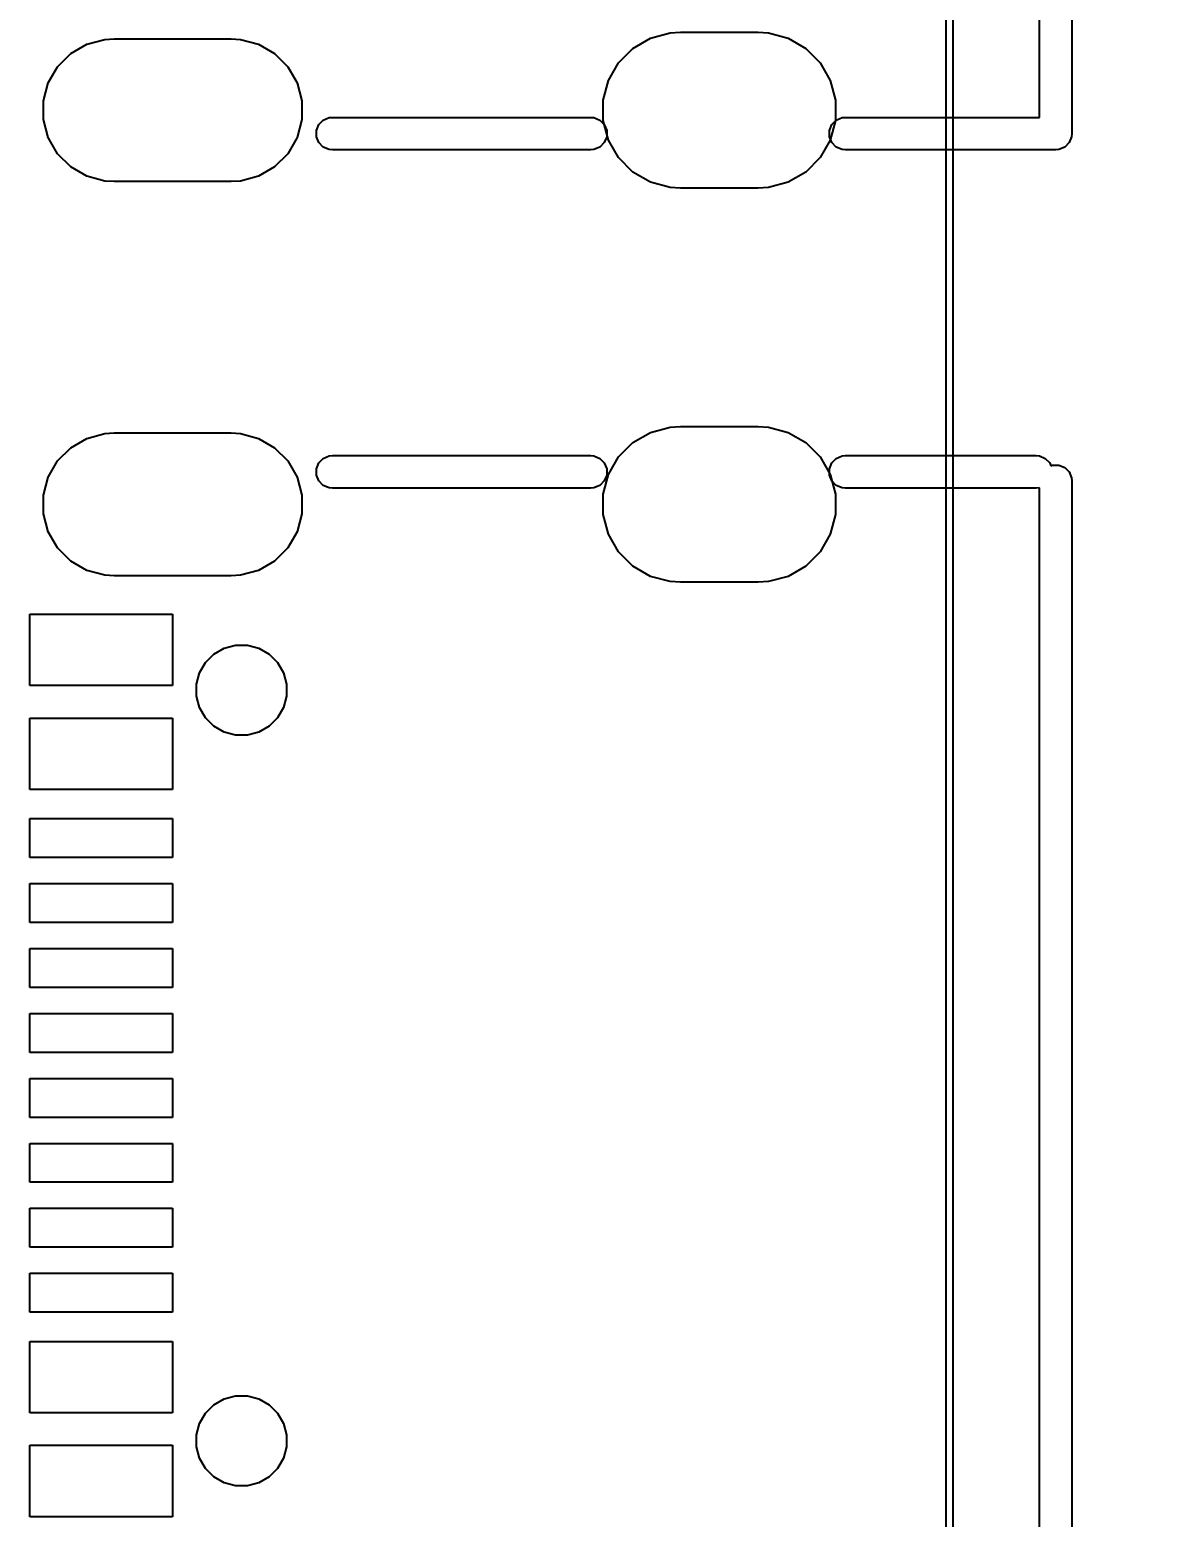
# Model space of a CAD drawing. Extents: x 100 to 191, y -173 to -30.
# Drawn here: x 157.95 to 166.58, y -117.13 to -105.68 of the extents above; entities that cross this region are included whole.
import ezdxf

# ---------------------------------------------------------------- set-up
doc = ezdxf.new("R2010")
doc.units = 0
doc.layers.get('0').update_dxf_attribs({"linetype": 'CONTINUOUS'})
doc.layers.get('Defpoints').update_dxf_attribs({"linetype": 'CONTINUOUS'})
doc.layers.add('BLACK', color=7, linetype='CONTINUOUS')
doc.dimstyles.get("Standard").update_dxf_attribs({"dimtxt": 3, "dimasz": 3, "dimexe": 0.18, "dimexo": 0.0625, "dimgap": 0.09, "dimtad": 0, "dimtih": 1, "dimtoh": 1, "dimzin": 0, "dimdsep": 46, "dimtxsty": 'Standard', "dimcen": 0.09, "dimclrd": 3, "dimclre": 3, "dimclrt": 3, "dimadec": 0, "dimazin": 0, "dimtfac": 1, "dimtofl": 0, "dimtmove": 0, "dimatfit": 3, "dimfxl": 1, "dimtolj": 1, "dimtzin": 0, "dimarcsym": 0})

# ---------------------------------------------------------------- blocks, each defined once
blk = doc.blocks.new('*D14')
at = {"color": 3, "linetype": 'Continuous', "lineweight": -2}
for p, q in [((162.437, -52.406), (185.143, -52.417)), ((184.961, -55.417), (184.936, -106.524)), ((184.909, -160.811), (184.934, -109.704)), ((162.381, -163.8), (185.087, -163.811))]:
    blk.add_line(p, q, dxfattribs=at)
at = {"color": 3, "linetype": 'Continuous'}
for points in [[(184.461, -55.417), (185.461, -55.417), (184.963, -52.417)], [(184.409, -160.811), (185.409, -160.812), (184.907, -163.811)]]:
    blk.add_solid(points, dxfattribs=at)
at = {"layer": 'Defpoints', "color": 0, "linetype": 'Continuous'}
for p in [(162.374, -52.406), (184.963, -52.417), (162.319, -163.8)]:
    blk.add_point(p, dxfattribs=at)
at = {"color": 3, "linetype": 'Continuous', "insert": (184.935, -108.114), "char_height": 3, "attachment_point": 5}
blk.add_mtext('\\A1;111.39', dxfattribs=at)

msp = doc.modelspace()

# ---------------------------------------------------------------- linework, layer by layer
at = {"layer": 'BLACK', "linetype": 'Continuous'}
for p, q in [((165.0115, -158.241995), (165.0115, -51.75159)), ((165.0615, -51.75159), (165.0615, -158.242)), ((165.7295, -106.3504), (165.7295, -97.527743)), ((165.9795, -97.4754), (165.9795, -106.4754)), ((162.73489, -105.741072), (162.886184, -105.700533)), ((162.73489, -105.741072), (162.886184, -105.700533)), ((162.886184, -105.700533), (162.9645, -105.6954)), ((162.886184, -105.700533), (162.9645, -105.6954)), ((162.9645, -105.6954), (163.5645, -105.6954)), ((162.9645, -105.6954), (163.5645, -105.6954)), ((163.5645, -105.6954), (163.642816, -105.700533)), ((163.5645, -105.6954), (163.642816, -105.700533)), ((163.642816, -105.700533), (163.79411, -105.741072)), ((163.642816, -105.700533), (163.79411, -105.741072)), ((158.269681, -105.859056), (158.394024, -105.787266)), ((158.269681, -105.859056), (158.394024, -105.787266)), ((158.394024, -105.787266), (158.532711, -105.750105)), ((158.394024, -105.787266), (158.532711, -105.750105)), ((158.532711, -105.750105), (158.6045, -105.7454)), ((158.532711, -105.750105), (158.6045, -105.7454)), ((158.6045, -105.7454), (159.5045, -105.7454)), ((158.6045, -105.7454), (159.5045, -105.7454)), ((159.5045, -105.7454), (159.576289, -105.750105)), ((159.5045, -105.7454), (159.576289, -105.750105)), ((159.576289, -105.750105), (159.714976, -105.787266)), ((159.576289, -105.750105), (159.714976, -105.787266)), ((159.714976, -105.787266), (159.839319, -105.859056)), ((159.714976, -105.787266), (159.839319, -105.859056)), ((162.488488, -105.930143), (162.599243, -105.819388)), ((162.488488, -105.930143), (162.599243, -105.819388)), ((162.599243, -105.819388), (162.73489, -105.741072)), ((162.599243, -105.819388), (162.73489, -105.741072)), ((163.79411, -105.741072), (163.929757, -105.819388)), ((163.79411, -105.741072), (163.929757, -105.819388)), ((163.929757, -105.819388), (164.040512, -105.930143)), ((163.929757, -105.819388), (164.040512, -105.930143)), ((158.168156, -105.960581), (158.269681, -105.859056)), ((158.168156, -105.960581), (158.269681, -105.859056)), ((159.839319, -105.859056), (159.940844, -105.960581)), ((159.839319, -105.859056), (159.940844, -105.960581)), ((162.410172, -106.06579), (162.488488, -105.930143)), ((162.410172, -106.06579), (162.488488, -105.930143)), ((164.040512, -105.930143), (164.118828, -106.06579)), ((164.040512, -105.930143), (164.118828, -106.06579)), ((158.096366, -106.084924), (158.168156, -105.960581)), ((158.096366, -106.084924), (158.168156, -105.960581)), ((159.940844, -105.960581), (160.012634, -106.084924)), ((159.940844, -105.960581), (160.012634, -106.084924)), ((158.059205, -106.223611), (158.096366, -106.084924)), ((158.059205, -106.223611), (158.096366, -106.084924)), ((160.012634, -106.084924), (160.049795, -106.223611)), ((160.012634, -106.084924), (160.049795, -106.223611)), ((162.369633, -106.217084), (162.410172, -106.06579)), ((162.369633, -106.217084), (162.410172, -106.06579)), ((164.118828, -106.06579), (164.159367, -106.217084)), ((164.118828, -106.06579), (164.159367, -106.217084)), ((158.059205, -106.367189), (158.059205, -106.223611)), ((158.059205, -106.367189), (158.059205, -106.223611)), ((160.049795, -106.223611), (160.049795, -106.367189)), ((160.049795, -106.223611), (160.049795, -106.367189)), ((162.369633, -106.373716), (162.369633, -106.217084)), ((162.369633, -106.373716), (162.369633, -106.217084)), ((164.159367, -106.217084), (164.159367, -106.373716)), ((164.159367, -106.217084), (164.159367, -106.373716)), ((158.096366, -106.505876), (158.059205, -106.367189)), ((158.096366, -106.505876), (158.059205, -106.367189)), ((160.049795, -106.367189), (160.012634, -106.505876)), ((160.049795, -106.367189), (160.012634, -106.505876)), ((160.180566, -106.405954), (160.215054, -106.371466)), ((160.215054, -106.371466), (160.260114, -106.352802)), ((160.260114, -106.352802), (160.2845, -106.3504)), ((160.2845, -106.3504), (162.2745, -106.3504)), ((162.2745, -106.3504), (162.298886, -106.352802)), ((162.298886, -106.352802), (162.343946, -106.371466)), ((162.343946, -106.371466), (162.378434, -106.405954)), ((162.410172, -106.52501), (162.369633, -106.373716)), ((162.410172, -106.52501), (162.369633, -106.373716)), ((164.159367, -106.373716), (164.118828, -106.52501)), ((164.159367, -106.373716), (164.118828, -106.52501)), ((164.130566, -106.405954), (164.165054, -106.371466)), ((164.165054, -106.371466), (164.210114, -106.352802)), ((164.210114, -106.352802), (164.2345, -106.3504)), ((164.2345, -106.3504), (165.7295, -106.3504)), ((158.168156, -106.630219), (158.096366, -106.505876)), ((158.168156, -106.630219), (158.096366, -106.505876)), ((160.012634, -106.505876), (159.940844, -106.630219)), ((160.012634, -106.505876), (159.940844, -106.630219)), ((160.161902, -106.451014), (160.180566, -106.405954)), ((160.161902, -106.499786), (160.161902, -106.451014)), ((160.180566, -106.544846), (160.161902, -106.499786)), ((162.378434, -106.405954), (162.397098, -106.451014)), ((162.397098, -106.499786), (162.378434, -106.544846)), ((162.397098, -106.451014), (162.397098, -106.499786)), ((164.111902, -106.451014), (164.130566, -106.405954)), ((164.111902, -106.499786), (164.111902, -106.451014)), ((164.130566, -106.544846), (164.111902, -106.499786)), ((165.977098, -106.499786), (165.958434, -106.544846)), ((165.9795, -106.4754), (165.977098, -106.499786)), ((158.269681, -106.731744), (158.168156, -106.630219)), ((158.269681, -106.731744), (158.168156, -106.630219)), ((159.940844, -106.630219), (159.839319, -106.731744)), ((159.940844, -106.630219), (159.839319, -106.731744)), ((160.215054, -106.579334), (160.180566, -106.544846)), ((160.260114, -106.597998), (160.215054, -106.579334)), ((160.2845, -106.6004), (160.260114, -106.597998)), ((162.2745, -106.6004), (160.2845, -106.6004)), ((162.298886, -106.597998), (162.2745, -106.6004)), ((162.343946, -106.579334), (162.298886, -106.597998)), ((162.378434, -106.544846), (162.343946, -106.579334)), ((162.488488, -106.660657), (162.410172, -106.52501)), ((162.488488, -106.660657), (162.410172, -106.52501)), ((164.118828, -106.52501), (164.040512, -106.660657)), ((164.118828, -106.52501), (164.040512, -106.660657)), ((164.165054, -106.579334), (164.130566, -106.544846)), ((164.210114, -106.597998), (164.165054, -106.579334)), ((164.2345, -106.6004), (164.210114, -106.597998)), ((165.8545, -106.6004), (164.2345, -106.6004)), ((165.878886, -106.597998), (165.8545, -106.6004)), ((165.923946, -106.579334), (165.878886, -106.597998)), ((165.958434, -106.544846), (165.923946, -106.579334)), ((158.394024, -106.803534), (158.269681, -106.731744)), ((158.394024, -106.803534), (158.269681, -106.731744)), ((159.839319, -106.731744), (159.714976, -106.803534)), ((159.839319, -106.731744), (159.714976, -106.803534)), ((162.599243, -106.771412), (162.488488, -106.660657)), ((162.599243, -106.771412), (162.488488, -106.660657)), ((164.040512, -106.660657), (163.929757, -106.771412)), ((164.040512, -106.660657), (163.929757, -106.771412)), ((158.532711, -106.840695), (158.394024, -106.803534)), ((158.532711, -106.840695), (158.394024, -106.803534)), ((158.6045, -106.8454), (158.532711, -106.840695)), ((158.6045, -106.8454), (158.532711, -106.840695)), ((159.5045, -106.8454), (158.6045, -106.8454)), ((159.5045, -106.8454), (158.6045, -106.8454)), ((159.576289, -106.840695), (159.5045, -106.8454)), ((159.576289, -106.840695), (159.5045, -106.8454)), ((159.714976, -106.803534), (159.576289, -106.840695)), ((159.714976, -106.803534), (159.576289, -106.840695)), ((162.73489, -106.849728), (162.599243, -106.771412)), ((162.73489, -106.849728), (162.599243, -106.771412)), ((162.886184, -106.890267), (162.73489, -106.849728)), ((162.886184, -106.890267), (162.73489, -106.849728)), ((163.79411, -106.849728), (163.642816, -106.890267)), ((163.79411, -106.849728), (163.642816, -106.890267)), ((163.929757, -106.771412), (163.79411, -106.849728)), ((163.929757, -106.771412), (163.79411, -106.849728)), ((162.9645, -106.8954), (162.886184, -106.890267)), ((162.9645, -106.8954), (162.886184, -106.890267)), ((163.5645, -106.8954), (162.9645, -106.8954)), ((163.5645, -106.8954), (162.9645, -106.8954)), ((163.642816, -106.890267), (163.5645, -106.8954)), ((163.642816, -106.890267), (163.5645, -106.8954)), ((158.394024, -108.822266), (158.532711, -108.785105)), ((158.394024, -108.822266), (158.532711, -108.785105)), ((158.532711, -108.785105), (158.6045, -108.7804)), ((158.532711, -108.785105), (158.6045, -108.7804)), ((158.6045, -108.7804), (159.5045, -108.7804)), ((158.6045, -108.7804), (159.5045, -108.7804)), ((159.5045, -108.7804), (159.576289, -108.785105)), ((159.5045, -108.7804), (159.576289, -108.785105)), ((159.576289, -108.785105), (159.714976, -108.822266)), ((159.576289, -108.785105), (159.714976, -108.822266)), ((162.599243, -108.854388), (162.73489, -108.776072)), ((162.599243, -108.854388), (162.73489, -108.776072)), ((162.73489, -108.776072), (162.886184, -108.735533)), ((162.73489, -108.776072), (162.886184, -108.735533)), ((162.886184, -108.735533), (162.9645, -108.7304)), ((162.886184, -108.735533), (162.9645, -108.7304)), ((162.9645, -108.7304), (163.5645, -108.7304)), ((162.9645, -108.7304), (163.5645, -108.7304)), ((163.5645, -108.7304), (163.642816, -108.735533)), ((163.5645, -108.7304), (163.642816, -108.735533)), ((163.642816, -108.735533), (163.79411, -108.776072)), ((163.642816, -108.735533), (163.79411, -108.776072)), ((163.79411, -108.776072), (163.929757, -108.854388)), ((163.79411, -108.776072), (163.929757, -108.854388)), ((158.168156, -108.995581), (158.269681, -108.894056)), ((158.168156, -108.995581), (158.269681, -108.894056)), ((158.269681, -108.894056), (158.394024, -108.822266)), ((158.269681, -108.894056), (158.394024, -108.822266)), ((159.714976, -108.822266), (159.839319, -108.894056)), ((159.714976, -108.822266), (159.839319, -108.894056)), ((159.839319, -108.894056), (159.940844, -108.995581)), ((159.839319, -108.894056), (159.940844, -108.995581)), ((162.488488, -108.965143), (162.599243, -108.854388)), ((162.488488, -108.965143), (162.599243, -108.854388)), ((163.929757, -108.854388), (164.040512, -108.965143)), ((163.929757, -108.854388), (164.040512, -108.965143)), ((158.096366, -109.119924), (158.168156, -108.995581)), ((158.096366, -109.119924), (158.168156, -108.995581)), ((159.940844, -108.995581), (160.012634, -109.119924)), ((159.940844, -108.995581), (160.012634, -109.119924)), ((160.161902, -109.056014), (160.180566, -109.010954)), ((160.180566, -109.010954), (160.215054, -108.976466)), ((160.215054, -108.976466), (160.260114, -108.957802)), ((160.260114, -108.957802), (160.2845, -108.9554)), ((160.2845, -108.9554), (162.2745, -108.9554)), ((162.2745, -108.9554), (162.298886, -108.957802)), ((162.298886, -108.957802), (162.343946, -108.976466)), ((162.343946, -108.976466), (162.378434, -109.010954)), ((162.378434, -109.010954), (162.397098, -109.056014)), ((162.410172, -109.10079), (162.488488, -108.965143)), ((162.410172, -109.10079), (162.488488, -108.965143)), ((164.040512, -108.965143), (164.118828, -109.10079)), ((164.040512, -108.965143), (164.118828, -109.10079)), ((164.111902, -109.056014), (164.130566, -109.010954)), ((164.130566, -109.010954), (164.165054, -108.976466)), ((164.165054, -108.976466), (164.210114, -108.957802)), ((164.210114, -108.957802), (164.2345, -108.9554)), ((164.2345, -108.9554), (165.7045, -108.9554)), ((165.7045, -108.9554), (165.728886, -108.957802)), ((165.728886, -108.957802), (165.773946, -108.976466)), ((165.773946, -108.976466), (165.808434, -109.010954)), ((165.808434, -109.010954), (165.817565, -109.032999)), ((165.817565, -109.032999), (165.830114, -109.027802)), ((165.830114, -109.027802), (165.878886, -109.027802)), ((165.878886, -109.027802), (165.923946, -109.046466)), ((158.059205, -109.258611), (158.096366, -109.119924)), ((158.059205, -109.258611), (158.096366, -109.119924)), ((160.012634, -109.119924), (160.049795, -109.258611)), ((160.012634, -109.119924), (160.049795, -109.258611)), ((160.161902, -109.104786), (160.161902, -109.056014)), ((160.180566, -109.149846), (160.161902, -109.104786)), ((160.215054, -109.184334), (160.180566, -109.149846)), ((162.378434, -109.149846), (162.343946, -109.184334)), ((162.369633, -109.252084), (162.410172, -109.10079)), ((162.369633, -109.252084), (162.410172, -109.10079)), ((162.397098, -109.104786), (162.378434, -109.149846)), ((162.397098, -109.056014), (162.397098, -109.104786)), ((164.111902, -109.104786), (164.111902, -109.056014)), ((164.130566, -109.149846), (164.111902, -109.104786)), ((164.118828, -109.10079), (164.159367, -109.252084)), ((164.118828, -109.10079), (164.159367, -109.252084)), ((164.165054, -109.184334), (164.130566, -109.149846)), ((165.923946, -109.046466), (165.958434, -109.080954)), ((165.958434, -109.080954), (165.977098, -109.126014)), ((165.977098, -109.126014), (165.9795, -109.1504)), ((165.9795, -109.1504), (165.9795, -118.1504)), ((158.059205, -109.402189), (158.059205, -109.258611)), ((158.059205, -109.402189), (158.059205, -109.258611)), ((160.049795, -109.258611), (160.049795, -109.402189)), ((160.049795, -109.258611), (160.049795, -109.402189)), ((160.260114, -109.202998), (160.215054, -109.184334)), ((160.2845, -109.2054), (160.260114, -109.202998)), ((162.2745, -109.2054), (160.2845, -109.2054)), ((162.298886, -109.202998), (162.2745, -109.2054)), ((162.343946, -109.184334), (162.298886, -109.202998)), ((162.369633, -109.408716), (162.369633, -109.252084)), ((162.369633, -109.408716), (162.369633, -109.252084)), ((164.159367, -109.252084), (164.159367, -109.408716)), ((164.159367, -109.252084), (164.159367, -109.408716)), ((164.210114, -109.202998), (164.165054, -109.184334)), ((164.2345, -109.2054), (164.210114, -109.202998)), ((165.7045, -109.2054), (164.2345, -109.2054)), ((165.728886, -109.202998), (165.7045, -109.2054)), ((165.7295, -109.202743), (165.728886, -109.202998)), ((165.7295, -118.0254), (165.7295, -109.202743)), ((158.096366, -109.540876), (158.059205, -109.402189)), ((158.096366, -109.540876), (158.059205, -109.402189)), ((160.049795, -109.402189), (160.012634, -109.540876)), ((160.049795, -109.402189), (160.012634, -109.540876)), ((162.410172, -109.56001), (162.369633, -109.408716)), ((162.410172, -109.56001), (162.369633, -109.408716)), ((164.159367, -109.408716), (164.118828, -109.56001)), ((164.159367, -109.408716), (164.118828, -109.56001)), ((158.168156, -109.665219), (158.096366, -109.540876)), ((158.168156, -109.665219), (158.096366, -109.540876)), ((160.012634, -109.540876), (159.940844, -109.665219)), ((160.012634, -109.540876), (159.940844, -109.665219)), ((162.488488, -109.695657), (162.410172, -109.56001)), ((162.488488, -109.695657), (162.410172, -109.56001)), ((164.118828, -109.56001), (164.040512, -109.695657)), ((164.118828, -109.56001), (164.040512, -109.695657)), ((158.269681, -109.766744), (158.168156, -109.665219)), ((158.269681, -109.766744), (158.168156, -109.665219)), ((159.940844, -109.665219), (159.839319, -109.766744)), ((159.940844, -109.665219), (159.839319, -109.766744)), ((162.599243, -109.806412), (162.488488, -109.695657)), ((162.599243, -109.806412), (162.488488, -109.695657)), ((164.040512, -109.695657), (163.929757, -109.806412)), ((164.040512, -109.695657), (163.929757, -109.806412)), ((158.394024, -109.838534), (158.269681, -109.766744)), ((158.394024, -109.838534), (158.269681, -109.766744)), ((159.839319, -109.766744), (159.714976, -109.838534)), ((159.839319, -109.766744), (159.714976, -109.838534)), ((162.73489, -109.884728), (162.599243, -109.806412)), ((162.73489, -109.884728), (162.599243, -109.806412)), ((163.929757, -109.806412), (163.79411, -109.884728)), ((163.929757, -109.806412), (163.79411, -109.884728)), ((158.532711, -109.875695), (158.394024, -109.838534)), ((158.532711, -109.875695), (158.394024, -109.838534)), ((158.6045, -109.8804), (158.532711, -109.875695)), ((158.6045, -109.8804), (158.532711, -109.875695)), ((159.5045, -109.8804), (158.6045, -109.8804)), ((159.5045, -109.8804), (158.6045, -109.8804)), ((159.576289, -109.875695), (159.5045, -109.8804)), ((159.576289, -109.875695), (159.5045, -109.8804)), ((159.714976, -109.838534), (159.576289, -109.875695)), ((159.714976, -109.838534), (159.576289, -109.875695)), ((162.886184, -109.925267), (162.73489, -109.884728)), ((162.886184, -109.925267), (162.73489, -109.884728)), ((162.9645, -109.9304), (162.886184, -109.925267)), ((162.9645, -109.9304), (162.886184, -109.925267)), ((163.5645, -109.9304), (162.9645, -109.9304)), ((163.5645, -109.9304), (162.9645, -109.9304)), ((163.642816, -109.925267), (163.5645, -109.9304)), ((163.642816, -109.925267), (163.5645, -109.9304)), ((163.79411, -109.884728), (163.642816, -109.925267)), ((163.79411, -109.884728), (163.642816, -109.925267)), ((157.9545, -110.7254), (157.9545, -110.1754)), ((157.9545, -110.1754), (159.0545, -110.1754)), ((157.9545, -110.7254), (157.9545, -110.1754)), ((157.9545, -110.1754), (159.0545, -110.1754)), ((159.0545, -110.1754), (159.0545, -110.7254)), ((159.0545, -110.1754), (159.0545, -110.7254)), ((159.306826, -110.547333), (159.371433, -110.482726)), ((159.371433, -110.482726), (159.450561, -110.437042)), ((159.450561, -110.437042), (159.538816, -110.413394)), ((159.538816, -110.413394), (159.630184, -110.413394)), ((159.630184, -110.413394), (159.718439, -110.437042)), ((159.718439, -110.437042), (159.797567, -110.482726)), ((159.797567, -110.482726), (159.862174, -110.547333)), ((159.237494, -110.714716), (159.261142, -110.626461)), ((159.261142, -110.626461), (159.306826, -110.547333)), ((159.862174, -110.547333), (159.907858, -110.626461)), ((159.907858, -110.626461), (159.931506, -110.714716)), ((159.0545, -110.7254), (157.9545, -110.7254)), ((159.0545, -110.7254), (157.9545, -110.7254)), ((159.237494, -110.806084), (159.237494, -110.714716)), ((159.931506, -110.714716), (159.931506, -110.806084)), ((159.261142, -110.894339), (159.237494, -110.806084)), ((159.931506, -110.806084), (159.907858, -110.894339)), ((157.9545, -111.5254), (157.9545, -110.9754)), ((157.9545, -110.9754), (159.0545, -110.9754)), ((157.9545, -111.5254), (157.9545, -110.9754)), ((157.9545, -110.9754), (159.0545, -110.9754)), ((159.0545, -110.9754), (159.0545, -111.5254)), ((159.0545, -110.9754), (159.0545, -111.5254)), ((159.306826, -110.973467), (159.261142, -110.894339)), ((159.371433, -111.038074), (159.306826, -110.973467)), ((159.862174, -110.973467), (159.797567, -111.038074)), ((159.907858, -110.894339), (159.862174, -110.973467)), ((159.450561, -111.083758), (159.371433, -111.038074)), ((159.538816, -111.107406), (159.450561, -111.083758)), ((159.718439, -111.083758), (159.630184, -111.107406)), ((159.797567, -111.038074), (159.718439, -111.083758)), ((159.630184, -111.107406), (159.538816, -111.107406)), ((159.0545, -111.5254), (157.9545, -111.5254)), ((159.0545, -111.5254), (157.9545, -111.5254)), ((157.9545, -112.0504), (157.9545, -111.7504)), ((157.9545, -111.7504), (159.0545, -111.7504)), ((157.9545, -112.0504), (157.9545, -111.7504)), ((157.9545, -111.7504), (159.0545, -111.7504)), ((159.0545, -111.7504), (159.0545, -112.0504)), ((159.0545, -111.7504), (159.0545, -112.0504)), ((159.0545, -112.0504), (157.9545, -112.0504)), ((159.0545, -112.0504), (157.9545, -112.0504)), ((157.9545, -112.5504), (157.9545, -112.2504)), ((157.9545, -112.2504), (159.0545, -112.2504)), ((157.9545, -112.5504), (157.9545, -112.2504)), ((157.9545, -112.2504), (159.0545, -112.2504)), ((159.0545, -112.2504), (159.0545, -112.5504)), ((159.0545, -112.2504), (159.0545, -112.5504)), ((159.0545, -112.5504), (157.9545, -112.5504)), ((159.0545, -112.5504), (157.9545, -112.5504)), ((157.9545, -113.0504), (157.9545, -112.7504)), ((157.9545, -112.7504), (159.0545, -112.7504)), ((157.9545, -113.0504), (157.9545, -112.7504)), ((157.9545, -112.7504), (159.0545, -112.7504)), ((159.0545, -112.7504), (159.0545, -113.0504)), ((159.0545, -112.7504), (159.0545, -113.0504)), ((159.0545, -113.0504), (157.9545, -113.0504)), ((159.0545, -113.0504), (157.9545, -113.0504)), ((157.9545, -113.5504), (157.9545, -113.2504)), ((157.9545, -113.2504), (159.0545, -113.2504)), ((157.9545, -113.5504), (157.9545, -113.2504)), ((157.9545, -113.2504), (159.0545, -113.2504)), ((159.0545, -113.2504), (159.0545, -113.5504)), ((159.0545, -113.2504), (159.0545, -113.5504)), ((159.0545, -113.5504), (157.9545, -113.5504)), ((159.0545, -113.5504), (157.9545, -113.5504)), ((157.9545, -114.0504), (157.9545, -113.7504)), ((157.9545, -113.7504), (159.0545, -113.7504)), ((157.9545, -114.0504), (157.9545, -113.7504)), ((157.9545, -113.7504), (159.0545, -113.7504)), ((159.0545, -113.7504), (159.0545, -114.0504)), ((159.0545, -113.7504), (159.0545, -114.0504)), ((159.0545, -114.0504), (157.9545, -114.0504)), ((159.0545, -114.0504), (157.9545, -114.0504)), ((157.9545, -114.5504), (157.9545, -114.2504)), ((157.9545, -114.2504), (159.0545, -114.2504)), ((157.9545, -114.5504), (157.9545, -114.2504)), ((157.9545, -114.2504), (159.0545, -114.2504)), ((159.0545, -114.2504), (159.0545, -114.5504)), ((159.0545, -114.2504), (159.0545, -114.5504)), ((159.0545, -114.5504), (157.9545, -114.5504)), ((159.0545, -114.5504), (157.9545, -114.5504)), ((157.9545, -115.0504), (157.9545, -114.7504)), ((157.9545, -114.7504), (159.0545, -114.7504)), ((157.9545, -115.0504), (157.9545, -114.7504)), ((157.9545, -114.7504), (159.0545, -114.7504)), ((159.0545, -114.7504), (159.0545, -115.0504)), ((159.0545, -114.7504), (159.0545, -115.0504)), ((159.0545, -115.0504), (157.9545, -115.0504)), ((159.0545, -115.0504), (157.9545, -115.0504)), ((157.9545, -115.5504), (157.9545, -115.2504)), ((157.9545, -115.2504), (159.0545, -115.2504)), ((157.9545, -115.5504), (157.9545, -115.2504)), ((157.9545, -115.2504), (159.0545, -115.2504)), ((159.0545, -115.2504), (159.0545, -115.5504)), ((159.0545, -115.2504), (159.0545, -115.5504)), ((159.0545, -115.5504), (157.9545, -115.5504)), ((159.0545, -115.5504), (157.9545, -115.5504)), ((157.9545, -116.3254), (157.9545, -115.7754)), ((157.9545, -115.7754), (159.0545, -115.7754)), ((157.9545, -116.3254), (157.9545, -115.7754)), ((157.9545, -115.7754), (159.0545, -115.7754)), ((159.0545, -115.7754), (159.0545, -116.3254)), ((159.0545, -115.7754), (159.0545, -116.3254)), ((159.371433, -116.262726), (159.450561, -116.217042)), ((159.450561, -116.217042), (159.538816, -116.193394)), ((159.538816, -116.193394), (159.630184, -116.193394)), ((159.630184, -116.193394), (159.718439, -116.217042)), ((159.718439, -116.217042), (159.797567, -116.262726)), ((159.0545, -116.3254), (157.9545, -116.3254)), ((159.0545, -116.3254), (157.9545, -116.3254)), ((159.261142, -116.406461), (159.306826, -116.327333)), ((159.306826, -116.327333), (159.371433, -116.262726)), ((159.797567, -116.262726), (159.862174, -116.327333)), ((159.862174, -116.327333), (159.907858, -116.406461)), ((159.237494, -116.494716), (159.261142, -116.406461)), ((159.907858, -116.406461), (159.931506, -116.494716)), ((157.9545, -117.1254), (157.9545, -116.5754)), ((157.9545, -116.5754), (159.0545, -116.5754)), ((157.9545, -117.1254), (157.9545, -116.5754)), ((157.9545, -116.5754), (159.0545, -116.5754)), ((159.0545, -116.5754), (159.0545, -117.1254)), ((159.0545, -116.5754), (159.0545, -117.1254)), ((159.237494, -116.586084), (159.237494, -116.494716)), ((159.261142, -116.674339), (159.237494, -116.586084)), ((159.931506, -116.586084), (159.907858, -116.674339)), ((159.931506, -116.494716), (159.931506, -116.586084)), ((159.306826, -116.753467), (159.261142, -116.674339)), ((159.907858, -116.674339), (159.862174, -116.753467)), ((159.371433, -116.818074), (159.306826, -116.753467)), ((159.450561, -116.863758), (159.371433, -116.818074)), ((159.797567, -116.818074), (159.718439, -116.863758)), ((159.862174, -116.753467), (159.797567, -116.818074)), ((159.538816, -116.887406), (159.450561, -116.863758)), ((159.630184, -116.887406), (159.538816, -116.887406)), ((159.718439, -116.863758), (159.630184, -116.887406)), ((159.0545, -117.1254), (157.9545, -117.1254)), ((159.0545, -117.1254), (157.9545, -117.1254))]:
    msp.add_line(p, q, dxfattribs=at)

# ---------------------------------------------------------------- dimensions: what is measured, and where the dimension line sits
at = {"linetype": 'Continuous'}
dim = msp.add_aligned_dim(p1=(162.3187, -163.8), p2=(162.3745, -52.40557), distance=-22.588479, dimstyle='Standard', dxfattribs=at)
dim.commit()
dim.dimension.update_dxf_attribs({"geometry": '*D14', "text_midpoint": (184.935076, -108.1141)})

doc.saveas('drawing.dxf')
